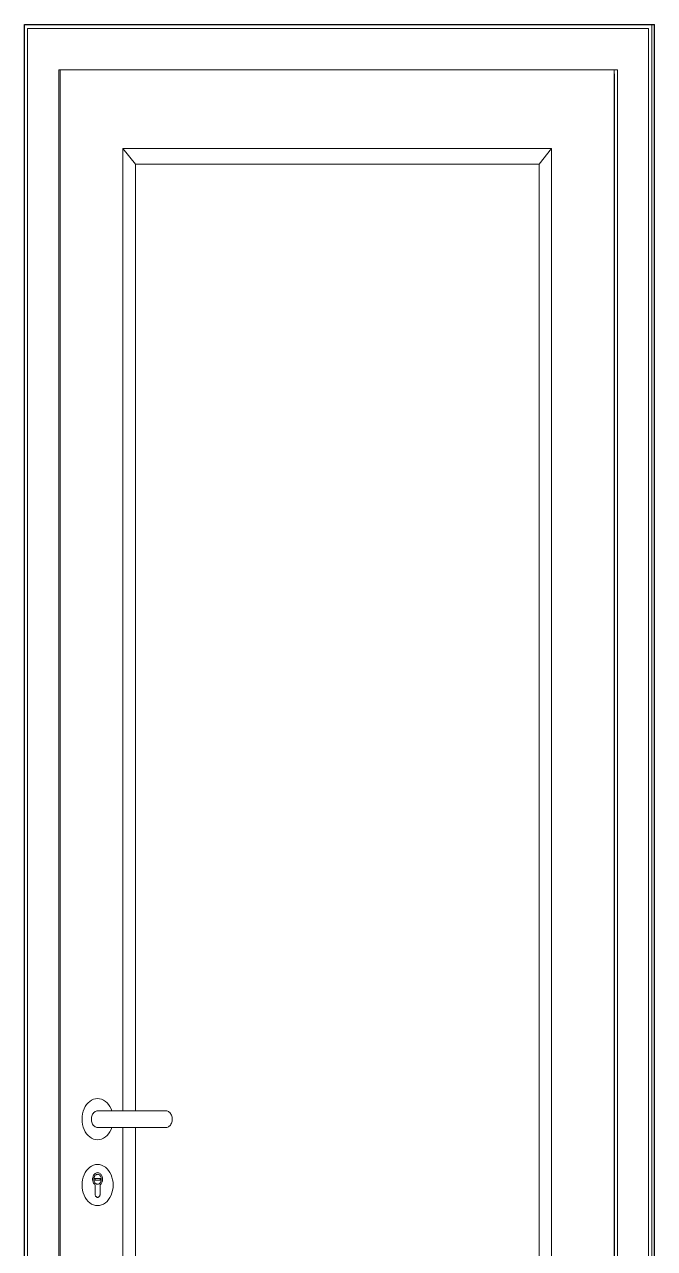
# Model space of a CAD drawing. Header units: metres. Extents: x 294 to 1101, y -498 to -355.
# Drawn here: x 566.193 to 566.993, y -470.115 to -468.56 of the extents above; entities that cross this region are included whole.
import ezdxf

# ---------------------------------------------------------------- set-up
doc = ezdxf.new("R2010")
doc.units = ezdxf.units.M
doc.layers.add('19-JARDINERIA', color=80, linetype='Continuous', lineweight=0)

msp = doc.modelspace()

# ---------------------------------------------------------------- linework, layer by layer
for p, q in [((566.1933, -468.56), (566.9897, -468.56)), ((566.1933, -470.96), (566.1933, -468.56)), ((566.9897, -468.56), (566.9933, -468.56)), ((566.9933, -470.96), (566.9933, -468.56))]:
    msp.add_line(p, q)
at = {"layer": '19-JARDINERIA', "color": 251}
for p, q in [((566.1972, -470.96), (566.1972, -468.5652)), ((566.1972, -468.5652), (566.9857, -468.5652)), ((566.9857, -470.96), (566.9857, -468.5652)), ((566.9897, -470.96), (566.9897, -468.56)), ((566.2367, -468.6175), (566.2387, -468.6175)), ((566.2367, -468.6175), (566.2367, -470.96)), ((566.2387, -470.96), (566.2387, -468.6175)), ((566.9422, -468.6175), (566.2387, -468.6175)), ((566.9422, -468.6175), (566.9462, -468.6175)), ((566.9422, -468.6227), (566.9422, -468.6175)), ((566.9422, -468.6227), (566.9423, -468.6227)), ((566.9422, -469.46), (566.9422, -468.6227)), ((566.9423, -469.46), (566.9423, -468.6227)), ((566.9462, -470.96), (566.9462, -468.6175)), ((566.3183, -469.9402), (566.3183, -468.7175)), ((566.3183, -468.7175), (566.3342, -468.7375)), ((566.8625, -468.7175), (566.3183, -468.7175)), ((566.8466, -468.7375), (566.8625, -468.7175)), ((566.8625, -468.7175), (566.8625, -470.86)), ((566.3342, -469.9402), (566.3342, -468.7375)), ((566.8466, -468.7375), (566.3342, -468.7375)), ((566.8466, -468.7375), (566.8466, -470.84)), ((566.9423, -469.46), (566.9422, -469.46)), ((566.9422, -470.06), (566.9422, -469.46)), ((566.9423, -470.06), (566.9423, -469.46)), ((566.2704, -469.9348), (566.269, -469.9376)), ((566.2721, -469.9322), (566.2704, -469.9348)), ((566.2741, -469.93), (566.2721, -469.9322)), ((566.2762, -469.9281), (566.2741, -469.93)), ((566.2785, -469.9265), (566.2762, -469.9281)), ((566.281, -469.9254), (566.2785, -469.9265)), ((566.2835, -469.9248), (566.281, -469.9254)), ((566.2861, -469.9246), (566.2835, -469.9248)), ((566.2887, -469.9248), (566.2861, -469.9246)), ((566.2912, -469.9254), (566.2887, -469.9248)), ((566.2937, -469.9265), (566.2912, -469.9254)), ((566.296, -469.9281), (566.2937, -469.9265)), ((566.2981, -469.93), (566.296, -469.9281)), ((566.3001, -469.9322), (566.2981, -469.93)), ((566.3018, -469.9348), (566.3001, -469.9322)), ((566.3032, -469.9376), (566.3018, -469.9348)), ((566.2665, -469.9473), (566.2663, -469.9507)), ((566.2663, -469.9507), (566.2665, -469.9541)), ((566.267, -469.9439), (566.2665, -469.9473)), ((566.2678, -469.9407), (566.267, -469.9439)), ((566.269, -469.9376), (566.2678, -469.9407)), ((566.2783, -469.9493), (566.2782, -469.9507)), ((566.2782, -469.9507), (566.2783, -469.9521)), ((566.2785, -469.948), (566.2783, -469.9493)), ((566.2783, -469.9521), (566.2785, -469.9534)), ((566.2788, -469.9467), (566.2785, -469.948)), ((566.2793, -469.9455), (566.2788, -469.9467)), ((566.2798, -469.9443), (566.2793, -469.9455)), ((566.2805, -469.9433), (566.2798, -469.9443)), ((566.2813, -469.9424), (566.2805, -469.9433)), ((566.2821, -469.9416), (566.2813, -469.9424)), ((566.2831, -469.941), (566.2821, -469.9416)), ((566.2841, -469.9406), (566.2831, -469.941)), ((566.2851, -469.9403), (566.2841, -469.9406)), ((566.2861, -469.9402), (566.2851, -469.9403)), ((566.2861, -469.9402), (566.3042, -469.9402)), ((566.3042, -469.9402), (566.3032, -469.9376)), ((566.3042, -469.9402), (566.3183, -469.9402)), ((566.3183, -469.9402), (566.3342, -469.9402)), ((566.3342, -469.9402), (566.3731, -469.9402)), ((566.3741, -469.9403), (566.3731, -469.9402)), ((566.3751, -469.9406), (566.3741, -469.9403)), ((566.3761, -469.941), (566.3751, -469.9406)), ((566.377, -469.9416), (566.3761, -469.941)), ((566.3779, -469.9424), (566.377, -469.9416)), ((566.3787, -469.9433), (566.3779, -469.9424)), ((566.3793, -469.9443), (566.3787, -469.9433)), ((566.3799, -469.9455), (566.3793, -469.9443)), ((566.3804, -469.9467), (566.3799, -469.9455)), ((566.3807, -469.948), (566.3804, -469.9467)), ((566.3809, -469.9493), (566.3807, -469.948)), ((566.3807, -469.9534), (566.3809, -469.9521)), ((566.381, -469.9507), (566.3809, -469.9493)), ((566.3809, -469.9521), (566.381, -469.9507)), ((566.2665, -469.9541), (566.267, -469.9575)), ((566.267, -469.9575), (566.2678, -469.9607)), ((566.2678, -469.9607), (566.269, -469.9638)), ((566.269, -469.9638), (566.2704, -469.9666)), ((566.2704, -469.9666), (566.2721, -469.9692)), ((566.2785, -469.9534), (566.2788, -469.9547)), ((566.2788, -469.9547), (566.2793, -469.9559)), ((566.2793, -469.9559), (566.2798, -469.9571)), ((566.2798, -469.9571), (566.2805, -469.9581)), ((566.2805, -469.9581), (566.2813, -469.959)), ((566.2813, -469.959), (566.2821, -469.9597)), ((566.2821, -469.9597), (566.2831, -469.9604)), ((566.2831, -469.9604), (566.2841, -469.9608)), ((566.2841, -469.9608), (566.2851, -469.9611)), ((566.2851, -469.9611), (566.2861, -469.9611)), ((566.3042, -469.9611), (566.2861, -469.9611)), ((566.3001, -469.9692), (566.3018, -469.9666)), ((566.3018, -469.9666), (566.3032, -469.9638)), ((566.3032, -469.9638), (566.3042, -469.9611)), ((566.3183, -469.9611), (566.3042, -469.9611)), ((566.3342, -469.9611), (566.3183, -469.9611)), ((566.3183, -470.86), (566.3183, -469.9611)), ((566.3731, -469.9611), (566.3342, -469.9611)), ((566.3342, -470.84), (566.3342, -469.9611)), ((566.3731, -469.9611), (566.3741, -469.9611)), ((566.3741, -469.9611), (566.3751, -469.9608)), ((566.3751, -469.9608), (566.3761, -469.9604)), ((566.3761, -469.9604), (566.377, -469.9597)), ((566.377, -469.9597), (566.3779, -469.959)), ((566.3779, -469.959), (566.3787, -469.9581)), ((566.3787, -469.9581), (566.3793, -469.9571)), ((566.3793, -469.9571), (566.3799, -469.9559)), ((566.3799, -469.9559), (566.3804, -469.9547)), ((566.3804, -469.9547), (566.3807, -469.9534)), ((566.2721, -469.9692), (566.2741, -469.9714)), ((566.2741, -469.9714), (566.2762, -469.9733)), ((566.2762, -469.9733), (566.2785, -469.9748)), ((566.2785, -469.9748), (566.281, -469.9759)), ((566.281, -469.9759), (566.2835, -469.9766)), ((566.2835, -469.9766), (566.2861, -469.9768)), ((566.2861, -469.9768), (566.2887, -469.9766)), ((566.2887, -469.9766), (566.2912, -469.9759)), ((566.2912, -469.9759), (566.2937, -469.9748)), ((566.2937, -469.9748), (566.296, -469.9733)), ((566.296, -469.9733), (566.2981, -469.9714)), ((566.2981, -469.9714), (566.3001, -469.9692)), ((566.2741, -470.0136), (566.2721, -470.0158)), ((566.2762, -470.0117), (566.2741, -470.0136)), ((566.2785, -470.0102), (566.2762, -470.0117)), ((566.281, -470.0091), (566.2785, -470.0102)), ((566.2835, -470.0084), (566.281, -470.0091)), ((566.2861, -470.0082), (566.2835, -470.0084)), ((566.2887, -470.0084), (566.2861, -470.0082)), ((566.2912, -470.0091), (566.2887, -470.0084)), ((566.2937, -470.0102), (566.2912, -470.0091)), ((566.296, -470.0117), (566.2937, -470.0102)), ((566.2981, -470.0136), (566.296, -470.0117)), ((566.3001, -470.0158), (566.2981, -470.0136)), ((566.267, -470.0276), (566.2665, -470.0309)), ((566.2678, -470.0243), (566.267, -470.0276)), ((566.269, -470.0213), (566.2678, -470.0243)), ((566.2704, -470.0184), (566.269, -470.0213)), ((566.2721, -470.0158), (566.2704, -470.0184)), ((566.2798, -470.0259), (566.28, -470.0248)), ((566.2798, -470.027), (566.2798, -470.0259)), ((566.2798, -470.0281), (566.2798, -470.027)), ((566.28, -470.0292), (566.2798, -470.0281)), ((566.28, -470.0248), (566.2803, -470.0238)), ((566.2803, -470.0302), (566.28, -470.0292)), ((566.2803, -470.0238), (566.2806, -470.0228)), ((566.2806, -470.0228), (566.2811, -470.0219)), ((566.2811, -470.0219), (566.2816, -470.0211)), ((566.2815, -470.0254), (566.2814, -470.026)), ((566.2814, -470.026), (566.2829, -470.026)), ((566.2814, -470.026), (566.2814, -470.0262)), ((566.2814, -470.0262), (566.2814, -470.027)), ((566.2814, -470.027), (566.2814, -470.0278)), ((566.2814, -470.0278), (566.2814, -470.0281)), ((566.2814, -470.0281), (566.2815, -470.0286)), ((566.2814, -470.0281), (566.2829, -470.0281)), ((566.2817, -470.0246), (566.2815, -470.0254)), ((566.2815, -470.0286), (566.2817, -470.0294)), ((566.2816, -470.0211), (566.2823, -470.0204)), ((566.282, -470.0239), (566.2817, -470.0246)), ((566.2817, -470.0294), (566.282, -470.0301)), ((566.2823, -470.0232), (566.282, -470.0239)), ((566.2823, -470.0204), (566.2829, -470.0198)), ((566.2827, -470.0226), (566.2823, -470.0232)), ((566.2832, -470.022), (566.2827, -470.0226)), ((566.2829, -470.0198), (566.2837, -470.0193)), ((566.2829, -470.026), (566.2829, -470.0281)), ((566.2893, -470.026), (566.2829, -470.026)), ((566.2829, -470.0281), (566.2893, -470.0281)), ((566.2837, -470.0216), (566.2832, -470.022)), ((566.2837, -470.0193), (566.2845, -470.0189)), ((566.2843, -470.0212), (566.2837, -470.0216)), ((566.2849, -470.021), (566.2843, -470.0212)), ((566.2845, -470.0189), (566.2853, -470.0187)), ((566.2855, -470.0208), (566.2849, -470.021)), ((566.2853, -470.0187), (566.2861, -470.0186)), ((566.2861, -470.0207), (566.2855, -470.0208)), ((566.2861, -470.0186), (566.2869, -470.0187)), ((566.2867, -470.0208), (566.2861, -470.0207)), ((566.2873, -470.021), (566.2867, -470.0208)), ((566.2869, -470.0187), (566.2877, -470.0189)), ((566.2879, -470.0212), (566.2873, -470.021)), ((566.2877, -470.0189), (566.2885, -470.0193)), ((566.2885, -470.0216), (566.2879, -470.0212)), ((566.2885, -470.0193), (566.2893, -470.0198)), ((566.289, -470.022), (566.2885, -470.0216)), ((566.2895, -470.0226), (566.289, -470.022)), ((566.2893, -470.0198), (566.2899, -470.0204)), ((566.2893, -470.026), (566.2893, -470.0281)), ((566.2893, -470.026), (566.2908, -470.026)), ((566.2893, -470.0281), (566.2908, -470.0281)), ((566.2899, -470.0232), (566.2895, -470.0226)), ((566.2899, -470.0204), (566.2906, -470.0211)), ((566.2902, -470.0239), (566.2899, -470.0232)), ((566.2905, -470.0246), (566.2902, -470.0239)), ((566.2902, -470.0301), (566.2905, -470.0294)), ((566.2907, -470.0254), (566.2905, -470.0246)), ((566.2905, -470.0294), (566.2907, -470.0286)), ((566.2906, -470.0211), (566.2911, -470.0219)), ((566.2908, -470.026), (566.2907, -470.0254)), ((566.2907, -470.0286), (566.2908, -470.0281)), ((566.2908, -470.0262), (566.2908, -470.026)), ((566.2908, -470.027), (566.2908, -470.0262)), ((566.2908, -470.0278), (566.2908, -470.027)), ((566.2908, -470.0281), (566.2908, -470.0278)), ((566.2911, -470.0219), (566.2916, -470.0228)), ((566.2916, -470.0228), (566.2919, -470.0238)), ((566.2919, -470.0238), (566.2922, -470.0248)), ((566.2922, -470.0292), (566.2919, -470.0302)), ((566.2922, -470.0248), (566.2924, -470.0259)), ((566.2924, -470.0281), (566.2922, -470.0292)), ((566.2924, -470.0259), (566.2924, -470.027)), ((566.2924, -470.027), (566.2924, -470.0281)), ((566.3018, -470.0184), (566.3001, -470.0158)), ((566.3032, -470.0213), (566.3018, -470.0184)), ((566.3043, -470.0243), (566.3032, -470.0213)), ((566.3052, -470.0276), (566.3043, -470.0243)), ((566.3057, -470.0309), (566.3052, -470.0276)), ((566.2665, -470.0309), (566.2663, -470.0343)), ((566.2663, -470.0343), (566.2665, -470.0377)), ((566.2665, -470.0377), (566.267, -470.0411)), ((566.267, -470.0411), (566.2678, -470.0443)), ((566.2678, -470.0443), (566.269, -470.0474)), ((566.2806, -470.0312), (566.2803, -470.0302)), ((566.2811, -470.0321), (566.2806, -470.0312)), ((566.2816, -470.0329), (566.2811, -470.0321)), ((566.2823, -470.0336), (566.2816, -470.0329)), ((566.282, -470.0301), (566.2823, -470.0308)), ((566.2823, -470.0308), (566.2827, -470.0314)), ((566.2829, -470.0343), (566.2823, -470.0336)), ((566.2827, -470.0314), (566.2832, -470.032)), ((566.2829, -470.0458), (566.2829, -470.0343)), ((566.2832, -470.032), (566.2837, -470.0324)), ((566.2837, -470.0324), (566.2843, -470.0328)), ((566.2843, -470.0328), (566.2849, -470.0331)), ((566.2849, -470.0331), (566.2855, -470.0332)), ((566.2855, -470.0332), (566.2861, -470.0333)), ((566.2861, -470.0333), (566.2867, -470.0332)), ((566.2867, -470.0332), (566.2873, -470.0331)), ((566.2873, -470.0331), (566.2879, -470.0328)), ((566.2879, -470.0328), (566.2885, -470.0324)), ((566.2885, -470.0324), (566.289, -470.032)), ((566.289, -470.032), (566.2895, -470.0314)), ((566.2899, -470.0336), (566.2893, -470.0343)), ((566.2893, -470.0458), (566.2893, -470.0343)), ((566.2895, -470.0314), (566.2899, -470.0308)), ((566.2899, -470.0308), (566.2902, -470.0301)), ((566.2906, -470.0329), (566.2899, -470.0336)), ((566.2911, -470.0321), (566.2906, -470.0329)), ((566.2916, -470.0312), (566.2911, -470.0321)), ((566.2919, -470.0302), (566.2916, -470.0312)), ((566.3032, -470.0474), (566.3043, -470.0443)), ((566.3043, -470.0443), (566.3052, -470.0411)), ((566.3052, -470.0411), (566.3057, -470.0377)), ((566.3059, -470.0343), (566.3057, -470.0309)), ((566.3057, -470.0377), (566.3059, -470.0343)), ((566.269, -470.0474), (566.2704, -470.0502)), ((566.2704, -470.0502), (566.2721, -470.0528)), ((566.2721, -470.0528), (566.2741, -470.0551)), ((566.2741, -470.0551), (566.2762, -470.057)), ((566.2762, -470.057), (566.2785, -470.0585)), ((566.2785, -470.0585), (566.281, -470.0596)), ((566.281, -470.0596), (566.2835, -470.0602)), ((566.283, -470.0464), (566.2829, -470.0458)), ((566.283, -470.0469), (566.283, -470.0464)), ((566.2832, -470.0474), (566.283, -470.0469)), ((566.2834, -470.0479), (566.2832, -470.0474)), ((566.2836, -470.0484), (566.2834, -470.0479)), ((566.2835, -470.0602), (566.2861, -470.0605)), ((566.2839, -470.0488), (566.2836, -470.0484)), ((566.2842, -470.0491), (566.2839, -470.0488)), ((566.2845, -470.0495), (566.2842, -470.0491)), ((566.2849, -470.0497), (566.2845, -470.0495)), ((566.2853, -470.0499), (566.2849, -470.0497)), ((566.2857, -470.05), (566.2853, -470.0499)), ((566.2861, -470.05), (566.2857, -470.05)), ((566.2861, -470.05), (566.2865, -470.05)), ((566.2861, -470.0605), (566.2887, -470.0602)), ((566.2865, -470.05), (566.2869, -470.0499)), ((566.2869, -470.0499), (566.2873, -470.0497)), ((566.2873, -470.0497), (566.2877, -470.0495)), ((566.2877, -470.0495), (566.288, -470.0491)), ((566.288, -470.0491), (566.2883, -470.0488)), ((566.2883, -470.0488), (566.2886, -470.0484)), ((566.2886, -470.0484), (566.2888, -470.0479)), ((566.2887, -470.0602), (566.2912, -470.0596)), ((566.2888, -470.0479), (566.289, -470.0474)), ((566.289, -470.0474), (566.2892, -470.0469)), ((566.2892, -470.0464), (566.2893, -470.0458)), ((566.2892, -470.0469), (566.2892, -470.0464)), ((566.2912, -470.0596), (566.2937, -470.0585)), ((566.2937, -470.0585), (566.296, -470.057)), ((566.296, -470.057), (566.2981, -470.0551)), ((566.2981, -470.0551), (566.3001, -470.0528)), ((566.3001, -470.0528), (566.3018, -470.0502)), ((566.3018, -470.0502), (566.3032, -470.0474)), ((566.9422, -470.06), (566.9423, -470.06)), ((566.9422, -470.08), (566.9422, -470.06)), ((566.9423, -470.08), (566.9423, -470.06)), ((566.9423, -470.08), (566.9422, -470.08)), ((566.9422, -470.96), (566.9422, -470.08)), ((566.9423, -470.96), (566.9423, -470.08))]:
    msp.add_line(p, q, dxfattribs=at)

doc.saveas('drawing.dxf')
